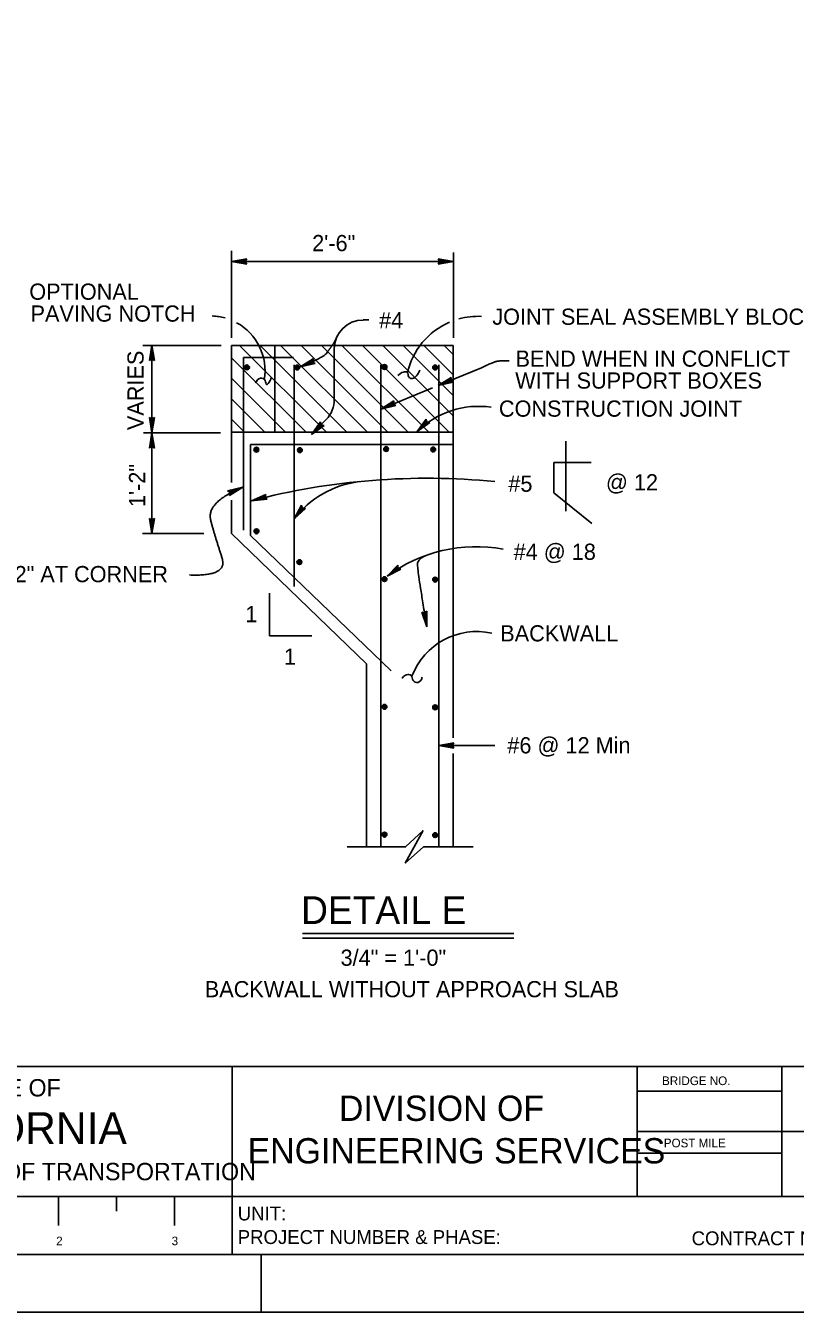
# Model space of a CAD drawing. Extents: x 0 to 2.83, y 0 to 1.83.
# Drawn here: x 1.58 to 2.135, y 0 to 0.927 of the extents above; entities that cross this region are included whole.
import ezdxf

# ---------------------------------------------------------------- set-up
doc = ezdxf.new("R2010")
doc.units = 0
for name, color, linetype in [('10 Sheet Format', 7, 'Continuous'), ('210 Border', 7, 'Continuous'), ('212 Leaders and Dim Lines', 7, 'Continuous'), ('213 Rebar', 7, 'Continuous'), ('214 Text and Titles', 7, 'Continuous'), ('241 Concrete', 7, 'Continuous')]:
    doc.layers.add(name, color=color, linetype=linetype)

msp = doc.modelspace()

# ---------------------------------------------------------------- linework, layer by layer
at = {"layer": '10 Sheet Format'}
msp.add_lwpolyline([(0, 0), (2.83333, 0), (2.83333, 1.83333), (0, 1.83333)], close=True, dxfattribs=at)
at = {"layer": '210 Border'}
for p, q in [((2.79167, 0.17708), (0.08333, 0.17708)), ((1.72917, 0.17708), (1.72917, 0.08333)), ((2.02083, 0.17708), (2.02083, 0.08333)), ((2.125, 0.17708), (2.125, 0.08333)), ((2.02083, 0.15929), (2.125, 0.15929)), ((2.02083, 0.15929), (2.125, 0.15929)), ((2.79167, 0.13021), (2.02083, 0.13021)), ((2.02083, 0.11458), (2.125, 0.11458)), ((2.02083, 0.11458), (2.125, 0.11458)), ((2.79167, 0.08333), (0.08333, 0.08333)), ((1.60417, 0.08333), (1.60417, 0.0625)), ((1.64583, 0.08333), (1.64583, 0.07292)), ((1.6875, 0.08333), (1.6875, 0.0625)), ((1.72917, 0.04167), (1.72917, 0.08333)), ((2.79167, 0.04167), (0.08333, 0.04167)), ((1.75, 0.04167), (1.75, 0))]:
    msp.add_line(p, q, dxfattribs=at)
at = {"layer": '212 Leaders and Dim Lines'}
for p, q in [((1.7286, 0.70183), (1.7286, 0.76443)), ((1.88841, 0.70183), (1.88841, 0.76341)), ((1.7286, 0.75683), (1.7396, 0.75867)), ((1.7286, 0.75683), (1.73931, 0.75821)), ((1.73903, 0.75775), (1.7286, 0.75683)), ((1.73875, 0.75729), (1.7286, 0.75683)), ((1.7286, 0.75683), (1.88841, 0.75683)), ((1.73846, 0.75683), (1.7286, 0.75683)), ((1.7396, 0.75499), (1.7286, 0.75683)), ((1.7286, 0.75683), (1.73903, 0.75591)), ((1.73931, 0.75545), (1.7286, 0.75683)), ((1.7286, 0.75683), (1.73875, 0.75637)), ((1.73846, 0.75683), (1.73903, 0.75775)), ((1.73903, 0.75591), (1.73846, 0.75683)), ((1.73903, 0.75775), (1.7396, 0.75867)), ((1.73903, 0.75591), (1.7396, 0.75499)), ((1.87798, 0.75775), (1.87742, 0.75867)), ((1.87742, 0.75867), (1.88841, 0.75683)), ((1.88841, 0.75683), (1.87742, 0.75499)), ((1.87798, 0.75591), (1.87742, 0.75499)), ((1.8777, 0.75821), (1.88841, 0.75683)), ((1.88841, 0.75683), (1.8777, 0.75545)), ((1.88841, 0.75683), (1.87798, 0.75775)), ((1.87798, 0.75775), (1.87855, 0.75683)), ((1.87798, 0.75591), (1.88841, 0.75683)), ((1.87855, 0.75683), (1.87798, 0.75591)), ((1.88841, 0.75683), (1.87826, 0.75729)), ((1.87826, 0.75637), (1.88841, 0.75683)), ((1.87855, 0.75683), (1.88841, 0.75683)), ((1.82348, 0.71469), (1.82761, 0.71469)), ((1.66478, 0.69626), (1.72127, 0.69626)), ((1.6695, 0.68552), (1.67134, 0.69651)), ((1.66996, 0.6858), (1.67134, 0.69651)), ((1.67134, 0.69651), (1.67042, 0.68608)), ((1.67134, 0.69651), (1.67088, 0.68637)), ((1.67134, 0.68665), (1.67134, 0.69651)), ((1.67134, 0.69651), (1.67318, 0.68552)), ((1.67226, 0.68608), (1.67134, 0.69651)), ((1.6718, 0.68637), (1.67134, 0.69651)), ((1.67134, 0.69651), (1.67272, 0.6858)), ((1.67134, 0.63347), (1.67134, 0.69651)), ((1.67042, 0.68608), (1.6695, 0.68552)), ((1.67042, 0.68608), (1.67134, 0.68665)), ((1.67134, 0.68665), (1.67226, 0.68608)), ((1.67226, 0.68608), (1.67318, 0.68552)), ((1.77804, 0.68086), (1.78754, 0.6867)), ((1.77804, 0.68086), (1.78745, 0.68616)), ((1.78736, 0.68563), (1.78754, 0.6867)), ((1.80265, 0.65748), (1.80265, 0.69385)), ((1.78736, 0.68563), (1.77804, 0.68086)), ((1.78727, 0.6851), (1.77804, 0.68086)), ((1.78718, 0.68457), (1.77804, 0.68086)), ((1.77804, 0.68086), (1.78762, 0.68425)), ((1.77804, 0.68086), (1.78805, 0.68393)), ((1.78848, 0.68361), (1.77804, 0.68086)), ((1.78892, 0.68329), (1.77804, 0.68086)), ((1.78718, 0.68457), (1.78736, 0.68563)), ((1.78805, 0.68393), (1.78718, 0.68457)), ((1.78805, 0.68393), (1.78892, 0.68329)), ((1.90864, 0.68034), (1.87743, 0.66749)), ((1.87743, 0.66749), (1.8869, 0.67338)), ((1.87743, 0.66749), (1.88681, 0.67285)), ((1.88673, 0.67231), (1.87743, 0.66749)), ((1.88664, 0.67178), (1.87743, 0.66749)), ((1.88655, 0.67125), (1.87743, 0.66749)), ((1.87743, 0.66749), (1.88699, 0.67093)), ((1.87743, 0.66749), (1.88743, 0.67062)), ((1.88786, 0.6703), (1.87743, 0.66749)), ((1.8883, 0.66998), (1.87743, 0.66749)), ((1.88655, 0.67125), (1.88673, 0.67231)), ((1.88743, 0.67062), (1.88655, 0.67125)), ((1.88673, 0.67231), (1.8869, 0.67338)), ((1.88743, 0.67062), (1.8883, 0.66998)), ((1.87348, 0.66587), (1.83619, 0.65052)), ((1.83619, 0.65052), (1.84566, 0.6564)), ((1.83619, 0.65052), (1.84558, 0.65587)), ((1.84549, 0.65534), (1.83619, 0.65052)), ((1.8454, 0.6548), (1.83619, 0.65052)), ((1.84532, 0.65427), (1.83619, 0.65052)), ((1.83619, 0.65052), (1.84575, 0.65395)), ((1.83619, 0.65052), (1.84619, 0.65364)), ((1.84663, 0.65332), (1.83619, 0.65052)), ((1.84706, 0.653), (1.83619, 0.65052)), ((1.84532, 0.65427), (1.84549, 0.65534)), ((1.84619, 0.65364), (1.84532, 0.65427)), ((1.84549, 0.65534), (1.84566, 0.6564)), ((1.84619, 0.65364), (1.84706, 0.653)), ((1.67042, 0.6439), (1.6695, 0.64447)), ((1.67134, 0.63347), (1.6695, 0.64447)), ((1.67134, 0.63347), (1.66996, 0.64418)), ((1.67042, 0.6439), (1.67134, 0.63347)), ((1.67134, 0.64333), (1.67042, 0.6439)), ((1.67088, 0.64362), (1.67134, 0.63347)), ((1.67318, 0.64447), (1.67134, 0.63347)), ((1.67272, 0.64418), (1.67134, 0.63347)), ((1.67134, 0.63347), (1.67226, 0.6439)), ((1.67226, 0.6439), (1.67134, 0.64333)), ((1.67134, 0.63347), (1.6718, 0.64362)), ((1.67134, 0.64333), (1.67134, 0.63347)), ((1.67226, 0.6439), (1.67318, 0.64447)), ((1.78633, 0.6321), (1.79684, 0.64304)), ((1.78633, 0.6321), (1.79262, 0.6413)), ((1.78633, 0.6321), (1.79276, 0.64078)), ((1.79289, 0.64026), (1.78633, 0.6321)), ((1.79303, 0.63974), (1.78633, 0.6321)), ((1.79289, 0.64026), (1.79262, 0.6413)), ((1.79316, 0.63921), (1.79289, 0.64026)), ((1.86239, 0.63427), (1.86887, 0.64334)), ((1.86239, 0.63427), (1.86899, 0.64282)), ((1.86912, 0.64229), (1.86239, 0.63427)), ((1.86924, 0.64177), (1.86239, 0.63427)), ((1.86937, 0.64124), (1.86239, 0.63427)), ((1.86239, 0.63427), (1.86989, 0.64112)), ((1.86239, 0.63427), (1.87041, 0.64099)), ((1.87094, 0.64087), (1.86239, 0.63427)), ((1.87146, 0.64075), (1.86239, 0.63427)), ((1.86912, 0.64229), (1.86887, 0.64334)), ((1.86937, 0.64124), (1.86912, 0.64229)), ((1.87041, 0.64099), (1.86937, 0.64124)), ((1.87041, 0.64099), (1.87146, 0.64075)), ((1.66529, 0.63347), (1.72077, 0.63347)), ((1.6695, 0.62247), (1.67134, 0.63347)), ((1.66996, 0.62275), (1.67134, 0.63347)), ((1.67134, 0.63347), (1.67042, 0.62304)), ((1.67134, 0.63347), (1.67088, 0.62332)), ((1.67134, 0.56084), (1.67134, 0.63347)), ((1.67134, 0.6236), (1.67134, 0.63347)), ((1.67134, 0.63347), (1.67318, 0.62247)), ((1.67226, 0.62304), (1.67134, 0.63347)), ((1.6718, 0.62332), (1.67134, 0.63347)), ((1.67134, 0.63347), (1.67272, 0.62275)), ((1.79316, 0.63921), (1.78633, 0.6321)), ((1.78633, 0.6321), (1.79369, 0.6391)), ((1.78633, 0.6321), (1.79422, 0.63898)), ((1.79474, 0.63887), (1.78633, 0.6321)), ((1.79527, 0.63876), (1.78633, 0.6321)), ((1.79422, 0.63898), (1.79316, 0.63921)), ((1.79422, 0.63898), (1.79527, 0.63876)), ((1.67042, 0.62304), (1.6695, 0.62247)), ((1.67042, 0.62304), (1.67134, 0.6236)), ((1.67134, 0.6236), (1.67226, 0.62304)), ((1.67226, 0.62304), (1.67318, 0.62247)), ((1.72588, 0.59172), (1.73675, 0.59418)), ((1.72631, 0.5914), (1.73675, 0.59418)), ((1.73675, 0.59418), (1.72675, 0.59109)), ((1.73675, 0.59418), (1.72718, 0.59077)), ((1.73675, 0.59418), (1.72727, 0.58832)), ((1.73675, 0.59418), (1.72736, 0.58885)), ((1.72744, 0.58939), (1.73675, 0.59418)), ((1.72753, 0.58992), (1.73675, 0.59418)), ((1.72762, 0.59045), (1.73675, 0.59418)), ((1.72675, 0.59109), (1.72588, 0.59172)), ((1.72675, 0.59109), (1.72762, 0.59045)), ((1.72744, 0.58939), (1.72727, 0.58832)), ((1.72762, 0.59045), (1.72744, 0.58939)), ((1.74317, 0.58452), (1.75335, 0.58907)), ((1.74317, 0.58452), (1.75319, 0.58856)), ((1.75303, 0.58804), (1.74317, 0.58452)), ((1.75287, 0.58752), (1.74317, 0.58452)), ((1.75272, 0.58701), (1.74317, 0.58452)), ((1.74317, 0.58452), (1.75311, 0.58664)), ((1.74317, 0.58452), (1.7535, 0.58626)), ((1.75388, 0.58589), (1.74317, 0.58452)), ((1.75427, 0.58552), (1.74317, 0.58452)), ((1.75272, 0.58701), (1.75303, 0.58804)), ((1.7535, 0.58626), (1.75272, 0.58701)), ((1.75303, 0.58804), (1.75335, 0.58907)), ((1.7535, 0.58626), (1.75427, 0.58552)), ((1.77369, 0.57142), (1.77897, 0.58125)), ((1.77369, 0.57142), (1.77916, 0.58074)), ((1.77935, 0.58024), (1.77369, 0.57142)), ((1.77954, 0.57973), (1.77369, 0.57142)), ((1.77973, 0.57923), (1.77369, 0.57142)), ((1.77369, 0.57142), (1.78026, 0.57917)), ((1.77369, 0.57142), (1.7808, 0.57911)), ((1.78134, 0.57906), (1.77369, 0.57142)), ((1.78187, 0.579), (1.77369, 0.57142)), ((1.77935, 0.58024), (1.77897, 0.58125)), ((1.77973, 0.57923), (1.77935, 0.58024)), ((1.7808, 0.57911), (1.77973, 0.57923)), ((1.7808, 0.57911), (1.78187, 0.579)), ((1.67042, 0.57127), (1.6695, 0.57183)), ((1.67134, 0.56084), (1.6695, 0.57183)), ((1.67134, 0.56084), (1.66996, 0.57155)), ((1.67042, 0.57127), (1.67134, 0.56084)), ((1.67134, 0.5707), (1.67042, 0.57127)), ((1.67088, 0.57099), (1.67134, 0.56084)), ((1.67318, 0.57183), (1.67134, 0.56084)), ((1.67272, 0.57155), (1.67134, 0.56084)), ((1.67134, 0.56084), (1.67226, 0.57127)), ((1.67226, 0.57127), (1.67134, 0.5707)), ((1.67134, 0.56084), (1.6718, 0.57099)), ((1.67134, 0.5707), (1.67134, 0.56084)), ((1.67226, 0.57127), (1.67318, 0.57183)), ((1.66453, 0.56084), (1.70878, 0.56084)), ((1.84064, 0.53006), (1.84836, 0.5381)), ((1.84064, 0.53006), (1.84841, 0.53756)), ((1.84845, 0.53703), (1.84836, 0.5381)), ((1.84845, 0.53703), (1.84064, 0.53006)), ((1.8485, 0.53649), (1.84064, 0.53006)), ((1.84855, 0.53595), (1.84064, 0.53006)), ((1.84064, 0.53006), (1.84905, 0.53575)), ((1.84064, 0.53006), (1.84955, 0.53555)), ((1.85005, 0.53535), (1.84064, 0.53006)), ((1.85055, 0.53515), (1.84064, 0.53006)), ((1.84855, 0.53595), (1.84845, 0.53703)), ((1.84955, 0.53555), (1.84855, 0.53595)), ((1.84955, 0.53555), (1.85055, 0.53515)), ((1.75612, 0.48715), (1.75612, 0.51794)), ((1.86663, 0.50385), (1.86563, 0.50426)), ((1.86927, 0.49372), (1.86563, 0.50426)), ((1.86927, 0.49372), (1.86613, 0.50406)), ((1.86663, 0.50385), (1.86927, 0.49372)), ((1.86763, 0.50345), (1.86663, 0.50385)), ((1.86713, 0.50365), (1.86927, 0.49372)), ((1.86844, 0.50416), (1.86763, 0.50345)), ((1.86763, 0.50345), (1.86927, 0.49372)), ((1.86927, 0.49372), (1.86804, 0.5038)), ((1.86844, 0.50416), (1.86925, 0.50487)), ((1.86927, 0.49372), (1.86844, 0.50416)), ((1.86885, 0.50451), (1.86927, 0.49372)), ((1.86925, 0.50487), (1.86927, 0.49372)), ((1.75612, 0.48715), (1.78653, 0.48715)), ((1.87786, 0.40819), (1.88886, 0.41003)), ((1.87786, 0.40819), (1.88858, 0.40957)), ((1.88829, 0.40911), (1.87786, 0.40819)), ((1.88801, 0.40865), (1.87786, 0.40819)), ((1.87786, 0.40819), (1.91824, 0.40819)), ((1.88773, 0.40819), (1.87786, 0.40819)), ((1.88886, 0.40635), (1.87786, 0.40819)), ((1.87786, 0.40819), (1.88829, 0.40727)), ((1.88858, 0.40681), (1.87786, 0.40819)), ((1.87786, 0.40819), (1.88801, 0.40773)), ((1.88773, 0.40819), (1.88829, 0.40911)), ((1.88829, 0.40727), (1.88773, 0.40819)), ((1.88829, 0.40911), (1.88886, 0.41003)), ((1.88829, 0.40727), (1.88886, 0.40635))]:
    msp.add_line(p, q, dxfattribs=at)
for centre, radius, start, end in [((1.71333, 0.67812), 0.03948, 74.34641, 87.94213), ((1.82349, 0.69385), 0.02083, 90, 180), ((1.9063, 0.66503), 0.05231, 87.45939, 105.45657), ((1.71333, 0.67812), 0.03948, 350.50788, 61.16625), ((1.9063, 0.66503), 0.05231, 113.29727, 167.3194), ((1.78182, 0.65748), 0.02083, 316.14482, 0), ((1.90641, 0.59028), 0.06223, 81.52494, 135.01641), ((1.86913, 0.10188), 0.4988, 84.34834, 104.62703), ((1.82953, 0.52826), 0.07057, 97.32558, 142.29699), ((1.90502, 0.44363), 0.10778, 79.66276, 126.68271), ((1.9054, 0.44013), 0.05019, 77.74153, 158.98077)]:
    msp.add_arc(centre, radius, start, end, dxfattribs=at)
for points in [[(1.77804, 0.68086), (1.79471, 0.68762), (1.79905, 0.69338), (1.80283, 0.69871), (1.80481, 0.70305)], [(1.90859, 0.68034), (1.91754, 0.6844), (1.92144, 0.68534), (1.92855, 0.68539)], [(1.6984, 0.53104), (1.72637, 0.52987), (1.71732, 0.557), (1.71012, 0.5833), (1.73675, 0.59418)], [(1.86927, 0.49409), (1.86235, 0.53519), (1.86279, 0.54286), (1.8703, 0.54562)]]:
    msp.add_open_spline(points, degree=2, dxfattribs=at)
for points in [[(1.84846, 0.67479), (1.8524, 0.67721), (1.85508, 0.67708), (1.85635, 0.67365), (1.858, 0.6725), (1.8636, 0.67708), (1.86424, 0.67861)], [(1.74571, 0.66938), (1.74953, 0.67269), (1.75284, 0.67117), (1.75386, 0.66811), (1.7564, 0.67104), (1.75729, 0.6732)], [(1.85138, 0.45665), (1.85398, 0.4588), (1.85726, 0.45902), (1.8585, 0.45789), (1.85895, 0.45597), (1.86189, 0.45349), (1.86562, 0.4562), (1.86596, 0.45733)]]:
    msp.add_spline(points, degree=3, dxfattribs=at)
at = {"layer": '213 Rebar'}
for p, q in [((1.73724, 0.56337), (1.73724, 0.68761)), ((1.73724, 0.68761), (1.77325, 0.68761)), ((1.77369, 0.6824), (1.77369, 0.52281)), ((1.83619, 0.6824), (1.83619, 0.33518)), ((1.87786, 0.6824), (1.87786, 0.33518)), ((1.74244, 0.62511), (1.88828, 0.62511)), ((1.74244, 0.55954), (1.74244, 0.62511)), ((1.96938, 0.57688), (1.96938, 0.62753)), ((1.96073, 0.612), (1.98753, 0.612)), ((1.96073, 0.59012), (1.96073, 0.612)), ((1.96073, 0.59012), (1.98811, 0.56816)), ((1.74244, 0.55954), (1.84355, 0.46204))]:
    msp.add_line(p, q, dxfattribs=at)
for centre, radius in [((1.73977, 0.68054), 0.00174), ((1.73974, 0.68051), 0.00124), ((1.7398, 0.68051), 0.000717), ((1.7398, 0.68057), 0.000131), ((1.7759, 0.68048), 0.00174), ((1.77588, 0.68045), 0.00124), ((1.77593, 0.68045), 0.000717), ((1.77593, 0.68051), 0.000131), ((1.83886, 0.68084), 0.00174), ((1.83883, 0.68081), 0.00124), ((1.83889, 0.68081), 0.000717), ((1.83889, 0.68087), 0.000131), ((1.87528, 0.68048), 0.00174), ((1.87525, 0.68045), 0.00124), ((1.87531, 0.68045), 0.000717), ((1.87531, 0.68051), 0.000131), ((1.74657, 0.62126), 0.00174), ((1.74654, 0.62123), 0.00124), ((1.7466, 0.62123), 0.000717), ((1.7466, 0.62129), 0.000131), ((1.77791, 0.62095), 0.00174), ((1.77788, 0.62092), 0.00124), ((1.77794, 0.62092), 0.000717), ((1.77794, 0.62098), 0.000131), ((1.83997, 0.62173), 0.00174), ((1.83995, 0.6217), 0.00124), ((1.84, 0.6217), 0.000717), ((1.84, 0.62176), 0.000131), ((1.87392, 0.62138), 0.00174), ((1.87389, 0.62135), 0.00124), ((1.87395, 0.62135), 0.000717), ((1.87395, 0.62141), 0.000131), ((1.74666, 0.56251), 0.00174), ((1.74664, 0.56248), 0.00124), ((1.74669, 0.56248), 0.000717), ((1.74669, 0.56254), 0.000131), ((1.77755, 0.54032), 0.00174), ((1.77753, 0.54029), 0.00124), ((1.77758, 0.54029), 0.000717), ((1.77758, 0.54035), 0.000131), ((1.83886, 0.52806), 0.00174), ((1.83883, 0.52803), 0.00124), ((1.83889, 0.52803), 0.000717), ((1.83889, 0.52809), 0.000131), ((1.87528, 0.5277), 0.00174), ((1.87525, 0.52767), 0.00124), ((1.87531, 0.52767), 0.000717), ((1.87531, 0.52773), 0.000131), ((1.83886, 0.43604), 0.00174), ((1.83883, 0.43601), 0.00124), ((1.83889, 0.43601), 0.000717), ((1.83889, 0.43607), 0.000131), ((1.87528, 0.43569), 0.00174), ((1.87525, 0.43566), 0.00124), ((1.87531, 0.43566), 0.000717), ((1.87531, 0.43572), 0.000131), ((1.83886, 0.34403), 0.00174), ((1.83883, 0.344), 0.00124), ((1.83889, 0.344), 0.000717), ((1.83889, 0.34406), 0.000131), ((1.87528, 0.34368), 0.00174), ((1.87525, 0.34365), 0.00124), ((1.87531, 0.34365), 0.000717), ((1.87531, 0.3437), 0.000131)]:
    msp.add_circle(centre, radius, dxfattribs=at)
at = {"layer": '214 Text and Titles'}
for p, q in [((1.77983, 0.27279), (1.93199, 0.27279)), ((1.77983, 0.26955), (1.93199, 0.26955))]:
    msp.add_line(p, q, dxfattribs=at)
at = {"layer": '241 Concrete'}
for p, q in [((1.72856, 0.69629), (1.88828, 0.69629)), ((1.72856, 0.5977), (1.72856, 0.69629)), ((1.79703, 0.63379), (1.73453, 0.69629)), ((1.81176, 0.63379), (1.74926, 0.69629)), ((1.75981, 0.63379), (1.75981, 0.69629)), ((1.82649, 0.63379), (1.76399, 0.69629)), ((1.84122, 0.63379), (1.77872, 0.69629)), ((1.85596, 0.63379), (1.79345, 0.69629)), ((1.87069, 0.63379), (1.80819, 0.69629)), ((1.88542, 0.63379), (1.82291, 0.69629)), ((1.88828, 0.64566), (1.83765, 0.69629)), ((1.88828, 0.66039), (1.85238, 0.69629)), ((1.88828, 0.67512), (1.86711, 0.69629)), ((1.88828, 0.68985), (1.88184, 0.69629)), ((1.88828, 0.69629), (1.88828, 0.41383)), ((1.7823, 0.63379), (1.72856, 0.68753)), ((1.76756, 0.63379), (1.72856, 0.6728)), ((1.75285, 0.63377), (1.72822, 0.6584)), ((1.7381, 0.63379), (1.72859, 0.6433)), ((1.72856, 0.63379), (1.75993, 0.63379)), ((1.76017, 0.63379), (1.88828, 0.63379)), ((1.72856, 0.56087), (1.72856, 0.58497)), ((1.72856, 0.56087), (1.82578, 0.46712)), ((1.82578, 0.33518), (1.82578, 0.46712)), ((1.88828, 0.40235), (1.88828, 0.33518)), ((1.85368, 0.32338), (1.86666, 0.3471)), ((1.86666, 0.3471), (1.8539, 0.33524)), ((1.85413, 0.33518), (1.81183, 0.33518)), ((1.86688, 0.33518), (1.85368, 0.32338)), ((1.9027, 0.33518), (1.86688, 0.33518))]:
    msp.add_line(p, q, dxfattribs=at)

# ---------------------------------------------------------------- texts
at = {"layer": '210 Border'}
for s, height, p in [('STATE OF', 0.012498, (1.524, 0.15544)), ('BRIDGE NO.', 0.006249, (2.03869, 0.16362)), ('DIVISION OF', 0.0182285, (1.80602, 0.13783)), ('CALIFORNIA', 0.022917, (1.46938, 0.1212)), ('ENGINEERING SERVICES', 0.0182285, (1.74029, 0.1072)), ('POST MILE', 0.006249, (2.03996, 0.11879)), ('DEPARTMENT OF TRANSPORTATION', 0.0124983, (1.44442, 0.09509)), ('UNIT:', 0.01, (1.73313, 0.06613)), ('PROJECT NUMBER & PHASE:', 0.01, (1.73313, 0.04917)), ('CONTRACT NO.:', 0.01, (2.05997, 0.04828)), ('2', 0.00623, (1.60243, 0.04825)), ('3', 0.00623, (1.68557, 0.04825))]:
    msp.add_text(s, height=height, dxfattribs=at).set_placement(p)
at = {"layer": '212 Leaders and Dim Lines'}
for s, height, p in [('2\'-6"', 0.011667, (1.78673, 0.76425)), ('OPTIONAL', 0.011667, (1.58304, 0.72927)), ('PAVING NOTCH', 0.0116667, (1.58397, 0.71349)), ('JOINT SEAL ASSEMBLY BLOCKOUT', 0.0116667, (1.91644, 0.71122)), ('#4', 0.011667, (1.83495, 0.70867)), ('BEND WHEN IN CONFLICT', 0.0116667, (1.93321, 0.68102)), ('WITH SUPPORT BOXES', 0.0116667, (1.93296, 0.66525)), ('CONSTRUCTION JOINT', 0.0116667, (1.92122, 0.64503)), ('#5', 0.011667, (1.92802, 0.59096)), ('@ 12', 0.011667, (1.99825, 0.59197)), ('#4 @ 18', 0.011667, (1.93181, 0.54193)), ('@ 12" AT CORNER', 0.0116667, (1.5436, 0.52583)), ('1', 0.01167, (1.7386, 0.49704)), ('BACKWALL', 0.011667, (1.92217, 0.48318)), ('1', 0.01167, (1.76637, 0.46638)), ('#6 @ 12 Min', 0.0116667, (1.9273, 0.40253)), ('3/4" = 1\'-0"', 0.0116667, (1.80718, 0.24955)), ('BACKWALL WITHOUT APPROACH SLAB', 0.0116667, (1.70943, 0.22688))]:
    msp.add_text(s, height=height, dxfattribs=at).set_placement(p)
for s, p in [('VARIES', (1.66537, 0.63537)), ('1\'-2"', (1.66652, 0.57993))]:
    msp.add_text(s, height=0.011667, rotation=90, dxfattribs=at).set_placement(p)
at = {"layer": '214 Text and Titles'}
msp.add_text('DETAIL E', height=0.020003, dxfattribs=at).set_placement((1.77878, 0.27964))

doc.saveas('drawing.dxf')
